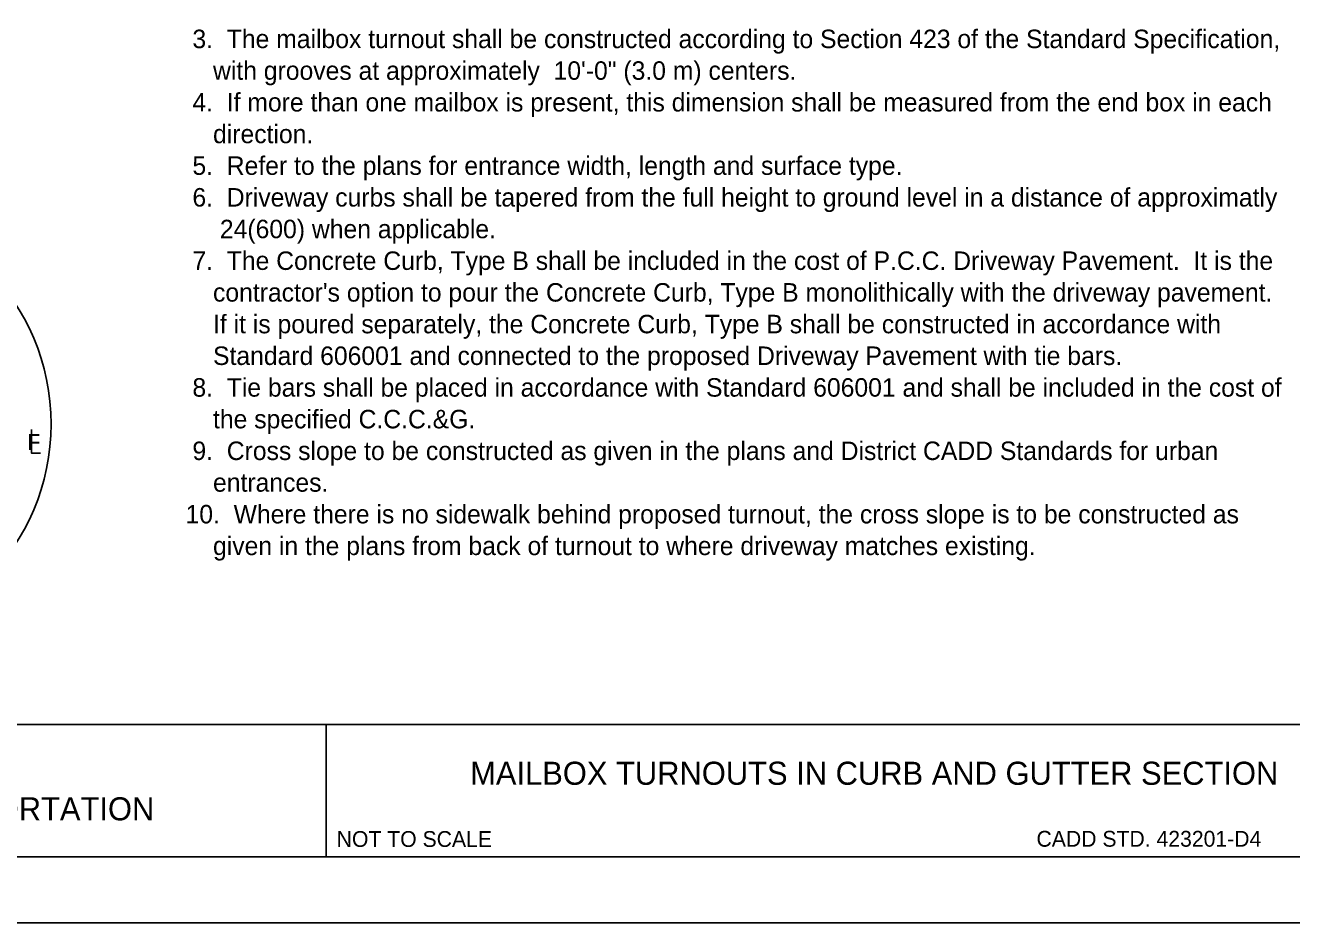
# Model space of a CAD drawing. Extents: x 112682 to 126021, y 61994 to 72129.
# Drawn here: x 113607 to 114086.8, y 61993.9 to 62333.8 of the extents above; entities that cross this region are included whole.
import ezdxf

# ---------------------------------------------------------------- set-up
doc = ezdxf.new("R2010")
doc.units = 0
for name, color, linetype in [('Sheets_50 Reference Boundary', 7, 'Continuous'), ('Sheets_General Details', 7, 'Continuous'), ('Sheets_Printer Plotting Border', 7, 'Continuous')]:
    doc.layers.add(name, color=color, linetype=linetype)

msp = doc.modelspace()

# ---------------------------------------------------------------- linework, layer by layer
at = {"layer": 'Sheets_50 Reference Boundary'}
msp.add_lwpolyline([(112782.29, 63068.9), (114357.29, 63068.9), (114357.29, 62068.9), (112782.29, 62068.9)], close=True, dxfattribs=at)
at = {"layer": 'Sheets_General Details'}
for p, q in [((112782.29, 62068.9), (114357.29, 62068.9)), ((113721, 62068.9), (113721, 62018.9)), ((114382.29, 61993.9), (112682.29, 61993.9))]:
    msp.add_line(p, q, dxfattribs=at)
msp.add_lwpolyline([(112782.29, 63068.9), (114357.29, 63068.9), (114357.29, 62018.9), (112782.29, 62018.9)], close=True, dxfattribs=at)
msp.add_lwpolyline([(113609.33, 62180.74), (113609.33, 62171.76), (113612.73, 62171.76)], dxfattribs=at)
msp.add_circle((113533.33, 62182.75), 83.47, dxfattribs=at)
at = {"layer": 'Sheets_Printer Plotting Border'}
msp.add_lwpolyline([(112682.29, 61993.9), (114382.29, 61993.9), (114382.29, 63093.9), (112682.29, 63093.9)], close=True, dxfattribs=at)

# ---------------------------------------------------------------- texts
at = {"layer": 'Sheets_General Details'}
for s, height, p in [('  3.  The mailbox turnout shall be constructed according to Section 423 of the Standard Specification,', 7, (113665.14, 62325.12)), ('     with grooves at approximately  10\'-0" (3.0 m) centers. ', 7, (113665.14, 62313.12)), ('  4.  If more than one mailbox is present, this dimension shall be measured from the end box in each', 7, (113665.14, 62301.12)), ('     direction.', 7, (113665.14, 62289.12)), ('  5.  Refer to the plans for entrance width, length and surface type.', 7, (113665.14, 62277.12)), ('  6.  Driveway curbs shall be tapered from the full height to ground level in a distance of approximatly', 7, (113665.14, 62265.12)), ('      24(600) when applicable.', 7, (113665.14, 62253.12)), ('  7.  The Concrete Curb, Type B shall be included in the cost of P.C.C. Driveway Pavement.  It is the', 7, (113665.14, 62241.12)), ("     contractor's option to pour the Concrete Curb, Type B monolithically with the driveway pavement.", 7, (113665.14, 62229.12)), ('     If it is poured separately, the Concrete Curb, Type B shall be constructed in accordance with', 7, (113665.14, 62217.12)), ('     Standard 606001 and connected to the proposed Driveway Pavement with tie bars.', 7, (113665.14, 62205.12)), ('  8.  Tie bars shall be placed in accordance with Standard 606001 and shall be included in the cost of', 7, (113665.14, 62193.12)), ('     the specified C.C.C.&G.', 7, (113665.14, 62181.12)), ('F', 6, (113607.81, 62172.94)), ('  9.  Cross slope to be constructed as given in the plans and District CADD Standards for urban', 7, (113665.14, 62169.12)), ('     entrances.', 7, (113665.14, 62157.12)), (' 10.  Where there is no sidewalk behind proposed turnout, the cross slope is to be constructed as', 7, (113665.14, 62145.12)), ('     given in the plans from back of turnout to where driveway matches existing.', 7, (113665.14, 62133.12)), ('MAILBOX TURNOUTS IN CURB AND GUTTER SECTION', 8.75, (113775.56, 62046.12)), ('DEPARTMENT OF TRANSPORTATION', 8.7501, (113444.62, 62032.65)), ('NOT TO SCALE', 6, (113724.99, 62022.59)), ('   CADD STD. 423201-D4', 6, (113983.45, 62022.67))]:
    msp.add_text(s, height=height, dxfattribs=at).set_placement(p)

doc.saveas('drawing.dxf')
